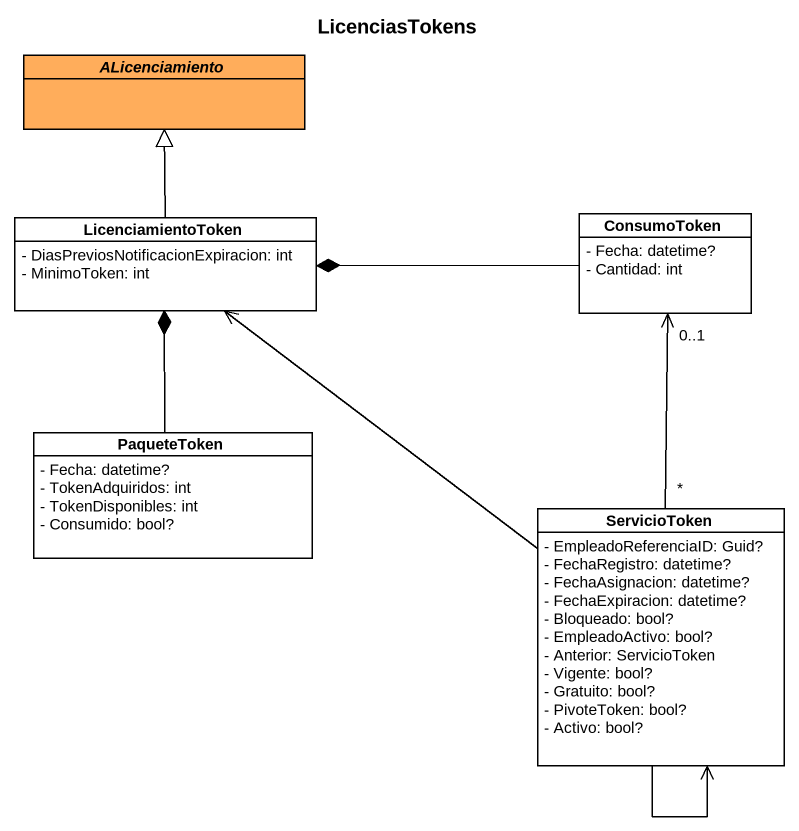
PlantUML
@startuml
title LicenciasTokens
hide circle
hide empty members
skinparam classAttributeIconSize 0
abstract class ALicenciamiento #FFAD5B
class LicenciamientoToken {
  - DiasPreviosNotificacionExpiracion: int
  - MinimoToken: int
}
class ConsumoToken {
  - Fecha: datetime?
  - Cantidad: int
}
class PaqueteToken {
  - Fecha: datetime?
  - TokenAdquiridos: int
  - TokenDisponibles: int
  - Consumido: bool?
}
class ServicioToken {
  - EmpleadoReferenciaID: Guid?
  - FechaRegistro: datetime?
  - FechaAsignacion: datetime?
  - FechaExpiracion: datetime?
  - Bloqueado: bool?
  - EmpleadoActivo: bool?
  - Anterior: ServicioToken
  - Vigente: bool?
  - Gratuito: bool?
  - PivoteToken: bool?
  - Activo: bool?
}
LicenciamientoToken -up-|> ALicenciamiento
ConsumoToken -left-* LicenciamientoToken
PaqueteToken -up-* LicenciamientoToken
ServicioToken -up-> LicenciamientoToken
ServicioToken "*" -up-> "0..1" ConsumoToken
ServicioToken --> ServicioToken
@enduml
